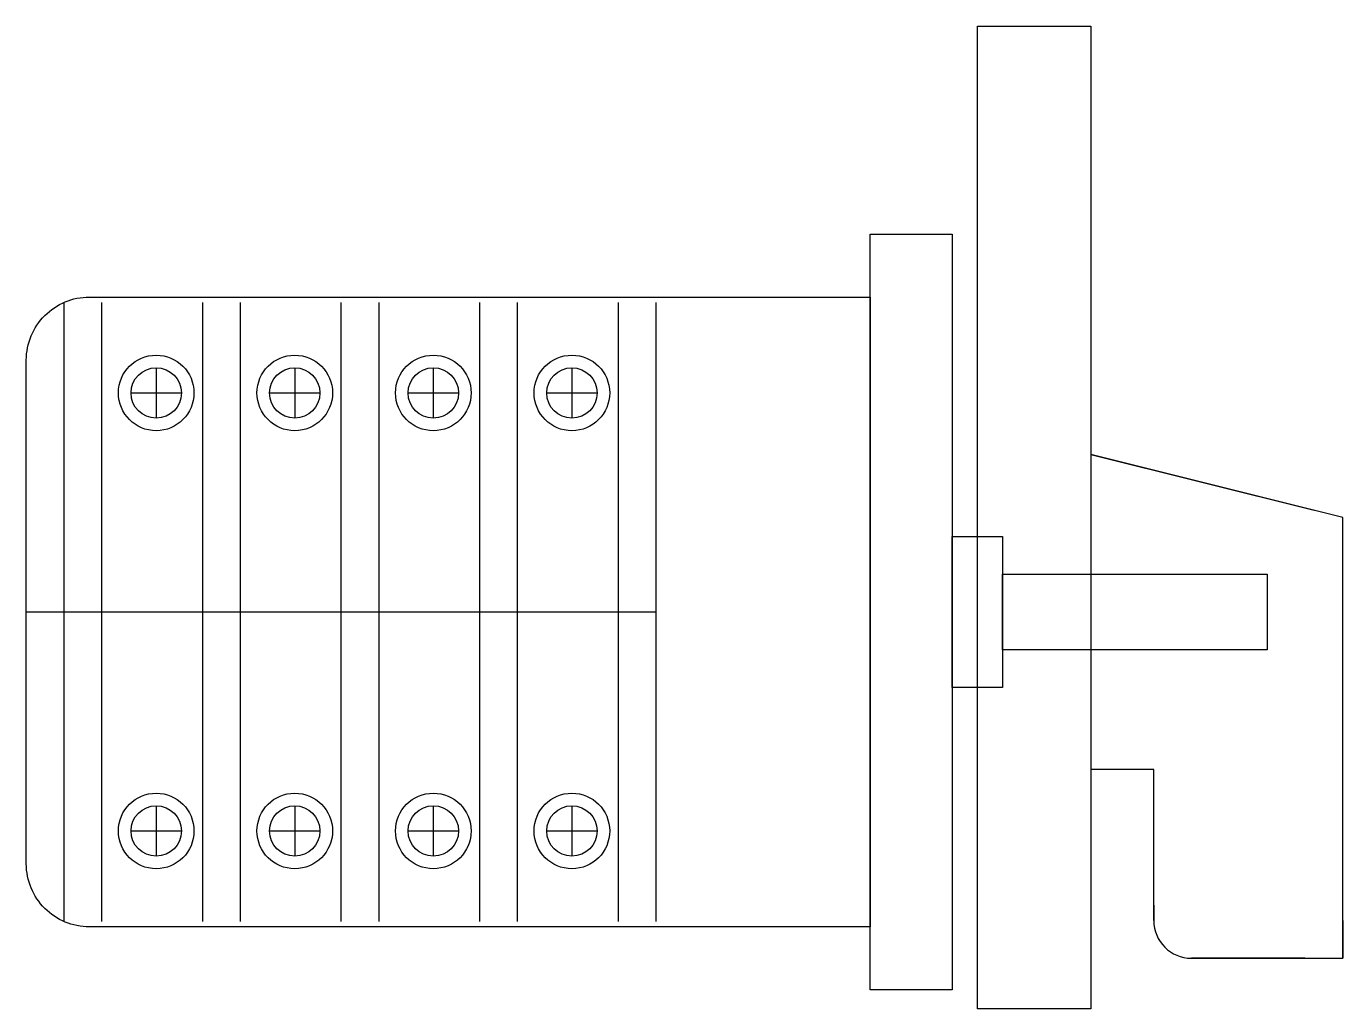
# Model space of a CAD drawing. Header units: millimetres. Extents: x 0 to 104, y 0 to 78.
import ezdxf

# ---------------------------------------------------------------- set-up
doc = ezdxf.new("R2010")
doc.units = ezdxf.units.MM

# ---------------------------------------------------------------- blocks, each defined once
blk = doc.blocks.new('A$C3E8D4FA9')
at = {"color": 6}
for p, q in [((3, 6.92), (3, 56.08)), ((6, 6.92), (6, 56.08)), ((14, 6.92), (14, 56.08)), ((14, 6.92), (14, 56.08)), ((14, 6.92), (14, 56.08)), ((17, 6.92), (17, 56.08)), ((17, 6.92), (17, 56.08)), ((25, 6.92), (25, 56.08)), ((25, 6.92), (25, 56.08)), ((25, 6.92), (25, 56.08)), ((25, 6.92), (25, 56.08)), ((25, 6.92), (25, 56.08)), ((28, 6.92), (28, 56.08)), ((28, 6.92), (28, 56.08)), ((28, 6.92), (28, 56.08)), ((36, 6.92), (36, 56.08)), ((36, 6.92), (36, 56.08)), ((36, 6.92), (36, 56.08)), ((36, 6.92), (36, 56.08)), ((36, 6.92), (36, 56.08)), ((36, 6.92), (36, 56.08)), ((36, 6.92), (36, 56.08)), ((39, 6.92), (39, 56.08)), ((39, 6.92), (39, 56.08)), ((39, 6.92), (39, 56.08)), ((39, 6.92), (39, 56.08)), ((47, 6.92), (47, 56.08)), ((47, 6.92), (47, 56.08)), ((50, 6.92), (50, 56.08)), ((10.31, 50.89), (10.31, 46.89)), ((21.31, 50.89), (21.31, 46.89)), ((32.31, 50.89), (32.31, 46.89)), ((43.31, 50.89), (43.31, 46.89)), ((8.31, 48.89), (12.31, 48.89)), ((19.31, 48.89), (23.31, 48.89)), ((30.31, 48.89), (34.31, 48.89)), ((41.31, 48.89), (45.31, 48.89)), ((104.5, 39), (84.5, 44)), ((84.5, 44), (102.23, 39.57)), ((104.5, 4), (104.5, 39)), ((104.5, 7), (104.5, 36.66)), ((0, 31.5), (50, 31.5)), ((89.5, 19), (84.5, 19)), ((89.5, 7), (89.5, 19)), ((10.31, 16.11), (10.31, 12.11)), ((21.31, 16.11), (21.31, 12.11)), ((32.31, 16.11), (32.31, 12.11)), ((43.31, 16.11), (43.31, 12.11)), ((8.31, 14.11), (12.31, 14.11)), ((19.31, 14.11), (23.31, 14.11)), ((30.31, 14.11), (34.31, 14.11)), ((41.31, 14.11), (45.31, 14.11)), ((89.5, 8.21), (89.5, 7)), ((104.5, 7), (104.5, 4)), ((92.5, 4), (104.5, 4)), ((101.5, 4), (92.5, 4))]:
    blk.add_line(p, q, dxfattribs=at)
for points in [[(75.5, 78), (84.5, 78), (84.5, 0), (75.5, 0)], [(67, 61.5), (73.5, 61.5), (73.5, 1.5), (67, 1.5)], [(73.5, 37.5), (77.5, 37.5), (77.5, 25.5), (73.5, 25.5)], [(77.5, 34.5), (98.5, 34.5), (98.5, 28.5), (77.5, 28.5)]]:
    blk.add_lwpolyline(points, close=True, dxfattribs=at)
blk.add_lwpolyline([(5, 56.5), (67, 56.5), (67, 6.5), (5, 6.5, -0.414214), (0, 11.5), (0, 51.5, -0.414214)], format="xyb", close=True, dxfattribs=at)
for centre, radius in [((10.31, 48.89), 3), ((21.31, 48.89), 3), ((32.31, 48.89), 3), ((43.31, 48.89), 3), ((10.31, 48.89), 2), ((21.31, 48.89), 2), ((21.31, 48.89), 2), ((32.31, 48.89), 2), ((32.31, 48.89), 2), ((43.31, 48.89), 2), ((43.31, 48.89), 2), ((10.31, 14.11), 3), ((21.31, 14.11), 3), ((32.31, 14.11), 3), ((43.31, 14.11), 3), ((10.31, 14.11), 2), ((10.31, 14.11), 2), ((21.31, 14.11), 2), ((21.31, 14.11), 2), ((32.31, 14.11), 2), ((32.31, 14.11), 2), ((43.31, 14.11), 2), ((43.31, 14.11), 2)]:
    blk.add_circle(centre, radius, dxfattribs=at)
blk.add_arc((92.5, 7), 3, 180, 270, dxfattribs=at)

msp = doc.modelspace()

# ---------------------------------------------------------------- block references
at = {"color": 2}
msp.add_blockref('A$C3E8D4FA9', (0, 0), dxfattribs=at)

doc.saveas('drawing.dxf')
